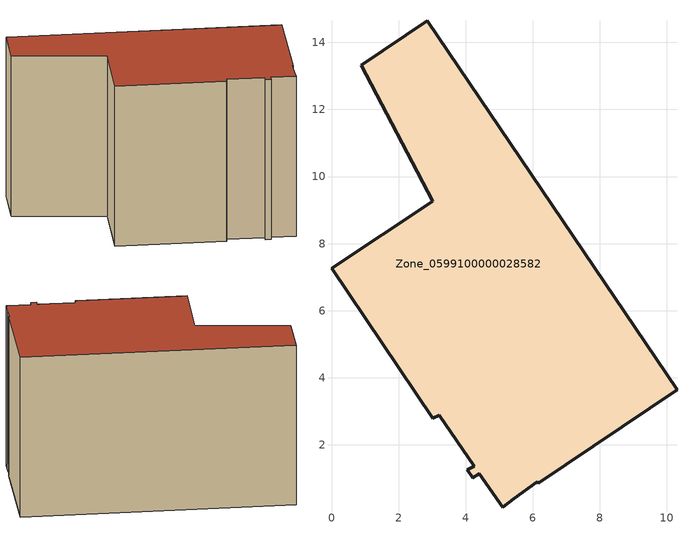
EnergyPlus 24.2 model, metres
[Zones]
Zone_0599100000028582
 floor ground (C_G): 5.1,0.14 4.41,1.15 4.21,1.02 4.05,1.26 4.25,1.37 3.21,2.88 3.02,2.79 0,7.26 3.02,9.26 0.89,13.32 2.85,14.65 10.3,3.65 6.17,0.86 6.14,0.9 5.44,0.39 z0
 wall outside (C_F): 10.3,3.65 2.85,14.65 0.89,13.32 3.02,9.26 0,7.26 3.02,2.79 3.21,2.88 4.25,1.37 4.05,1.26 4.21,1.02 4.41,1.15 5.1,0.14 5.44,0.39 6.14,0.9 6.17,0.86 10.3,3.65 z0:8.33
 roof outside (C_R): 6.17,0.86 10.3,3.65 2.85,14.65 0.89,13.32 3.02,9.26 0,7.26 3.02,2.79 3.21,2.88 4.25,1.37 4.05,1.26 4.21,1.02 4.41,1.15 5.1,0.14 5.44,0.39 6.14,0.9 z8.33
[BUILDING]
Pand.0599100000028582: North Axis=0; Terrain=City; Loads Convergence Tolerance Value=0.04; Temperature Convergence Tolerance Value=0.4; Solar Distribution=FullExterior; Maximum Number of Warmup Days=25; Minimum Number of Warmup Days=1
[Site:Location]
Rotterdam.The.Hague.AP_ZH_NLD Design_Conditions: Latitude=51.96; Longitude=4.45; Time Zone=1; Elevation=-4.5
[SITE:GROUNDTEMPERATURE:BUILDINGSURFACE]
18, 18, 18, 18, 18, 18, 18, 18, 18, 18, 18, 18
[MATERIAL] Thermal Absorptance=0.9; Solar Absorptance=0.7; Visible Absorptance=0.7
Name | Roughness | Thickness | Conductivity | Density | Specific Heat
G.TC.1975-1991 | MediumSmooth | 0.15 | 0.288461 | 540 | 1210
F.TC.1975-1991 | Rough | 0.3 | 0.230769 | 1920 | 840
R.TC.1975-1991 | MediumRough | 0.2 | 0.153846 | 1500 | 1000
[CONSTRUCTION]
C_G: G.TC.1975-1991
C_F: F.TC.1975-1991
C_R: R.TC.1975-1991
[ZONE]
Zone_0599100000028582: Type=1; Multiplier=1; Ceiling Height=Autocalculate; Volume=Autocalculate; Floor Area=autocalculate; Part of Total Floor Area=Yes
[ZONEINFILTRATION:DESIGNFLOWRATE]
Infil_Zone_0599100000028582: Zone or ZoneList or Space or SpaceList=Zone_0599100000028582; Schedule=AlwaysOn; Design Flow Rate Calculation Method=Flow/Area; Flow Rate per Floor Area=0.003; Constant Term Coefficient=1; Temperature Term Coefficient=0; Velocity Term Coefficient=0; Velocity Squared Term Coefficient=0
[HVACTEMPLATE:ZONE:IDEALLOADSAIRSYSTEM]
Zone_0599100000028582: Maximum Heating Supply Air Temperature=50; Minimum Cooling Supply Air Temperature=13; Maximum Heating Supply Air Humidity Ratio=0.0156; Minimum Cooling Supply Air Humidity Ratio=0.0077; Heating Limit=NoLimit; Cooling Limit=NoLimit; Dehumidification Control Type=ConstantSensibleHeatRatio; Cooling Sensible Heat Ratio=0.7; Dehumidification Setpoint=60; Humidification Control Type=None; Humidification Setpoint=30; Outdoor Air Method=None; Outdoor Air Flow Rate per Person=0.00944; Outdoor Air Flow Rate per Zone Floor Area=0; Outdoor Air Flow Rate per Zone=0; Demand Controlled Ventilation Type=None; Outdoor Air Economizer Type=NoEconomizer; Heat Recovery Type=None; Sensible Heat Recovery Effectiveness=0.7; Latent Heat Recovery Effectiveness=0.65
[ZONECONTROL:THERMOSTAT]
ThermostatControl_Zone_0599100000028582: Zone or ZoneList=Zone_0599100000028582; Control Type Schedule=DualSetpointControlType; Control 1=Thermostat_Zone_0599100000028582; Temperature Difference Between Cutout And Setpoint=0
[THERMOSTATSETPOINT:DUALSETPOINT]
Thermostat_Zone_0599100000028582: Heating Setpoint Temperature Schedule=HeatingSetpoint_Zone_0599100000028582; Cooling Setpoint Temperature Schedule=CoolingSetpoint_Zone_0599100000028582
[SCHEDULE:COMPACT]
HeatingSetpoint_Zone_0599100000028582: Through: 12/31, For: AllDays, Until: 24:00, 21
CoolingSetpoint_Zone_0599100000028582: Through: 12/31, For: AllDays, Until: 24:00, 24
DualSetpointControlType: Through: 12/31, For: AllDays, Until: 24:00, 4
AlwaysOn: Through: 12/31, For: AllDays, Until: 24:00, 1
